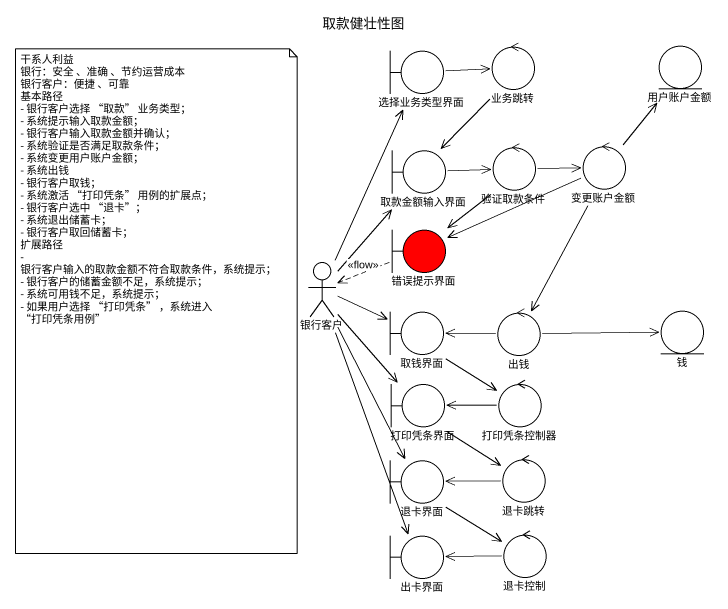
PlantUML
@startuml
title 取款健壮性图
control 业务跳转
entity 用户账户金额
boundary 选择业务类型界面
boundary 取款金额输入界面
control 验证取款条件
control 变更账户金额
actor 银行客户
boundary 错误提示界面 #FF0000
entity 钱
boundary 取钱界面
control 出钱
boundary 打印凭条界面
control 打印凭条控制器
boundary 退卡界面
control 退卡跳转
boundary 出卡界面
control 退卡控制
业务跳转 --> 取款金额输入界面
选择业务类型界面 -right-> 业务跳转
取款金额输入界面 -right-> 验证取款条件
验证取款条件 -right-> 变更账户金额
验证取款条件 --> 错误提示界面
变更账户金额 -up-> 用户账户金额
变更账户金额 -left-> 错误提示界面
变更账户金额 --> 出钱
银行客户 -up-> 选择业务类型界面
银行客户 -up-> 取款金额输入界面
银行客户 -right-> 取钱界面
银行客户 --> 打印凭条界面
银行客户 --> 退卡界面
银行客户 --> 出卡界面
错误提示界面 .left.> 银行客户 : <<flow>>
取钱界面 --> 打印凭条控制器
出钱 -right-> 钱
出钱 -left-> 取钱界面
打印凭条界面 --> 退卡跳转
打印凭条控制器 -left-> 打印凭条界面
退卡界面 --> 退卡控制
退卡跳转 -left-> 退卡界面
退卡控制 -left-> 出卡界面
note as N1
  干系人利益
  银行：安全 、准确 、节约运营成本
  银行客户：便捷 、可靠
  基本路径
  - 银行客户选择 “取款” 业务类型；
  - 系统提示输入取款金额；
  - 银行客户输入取款金额并确认；
  - 系统验证是否满足取款条件；
  - 系统变更用户账户金额；
  - 系统出钱
  - 银行客户取钱；
  - 系统激活 “打印凭条” 用例的扩展点；
  - 银行客户选中 “退卡”；
  - 系统退出储蓄卡；
  - 银行客户取回储蓄卡；
  扩展路径
  - 银行客户输入的取款金额不符合取款条件，系统提示；
  - 银行客户的储蓄金额不足，系统提示；
  - 系统可用钱不足，系统提示；
  - 如果用户选择 “打印凭条” ，系统进入 “打印凭条用例”
end note
@enduml
